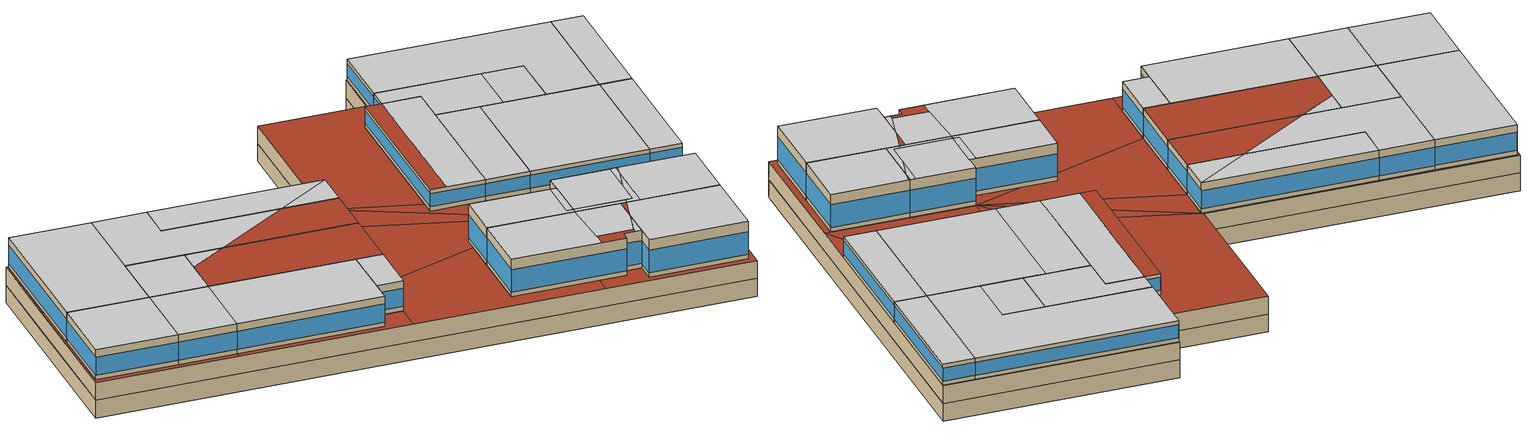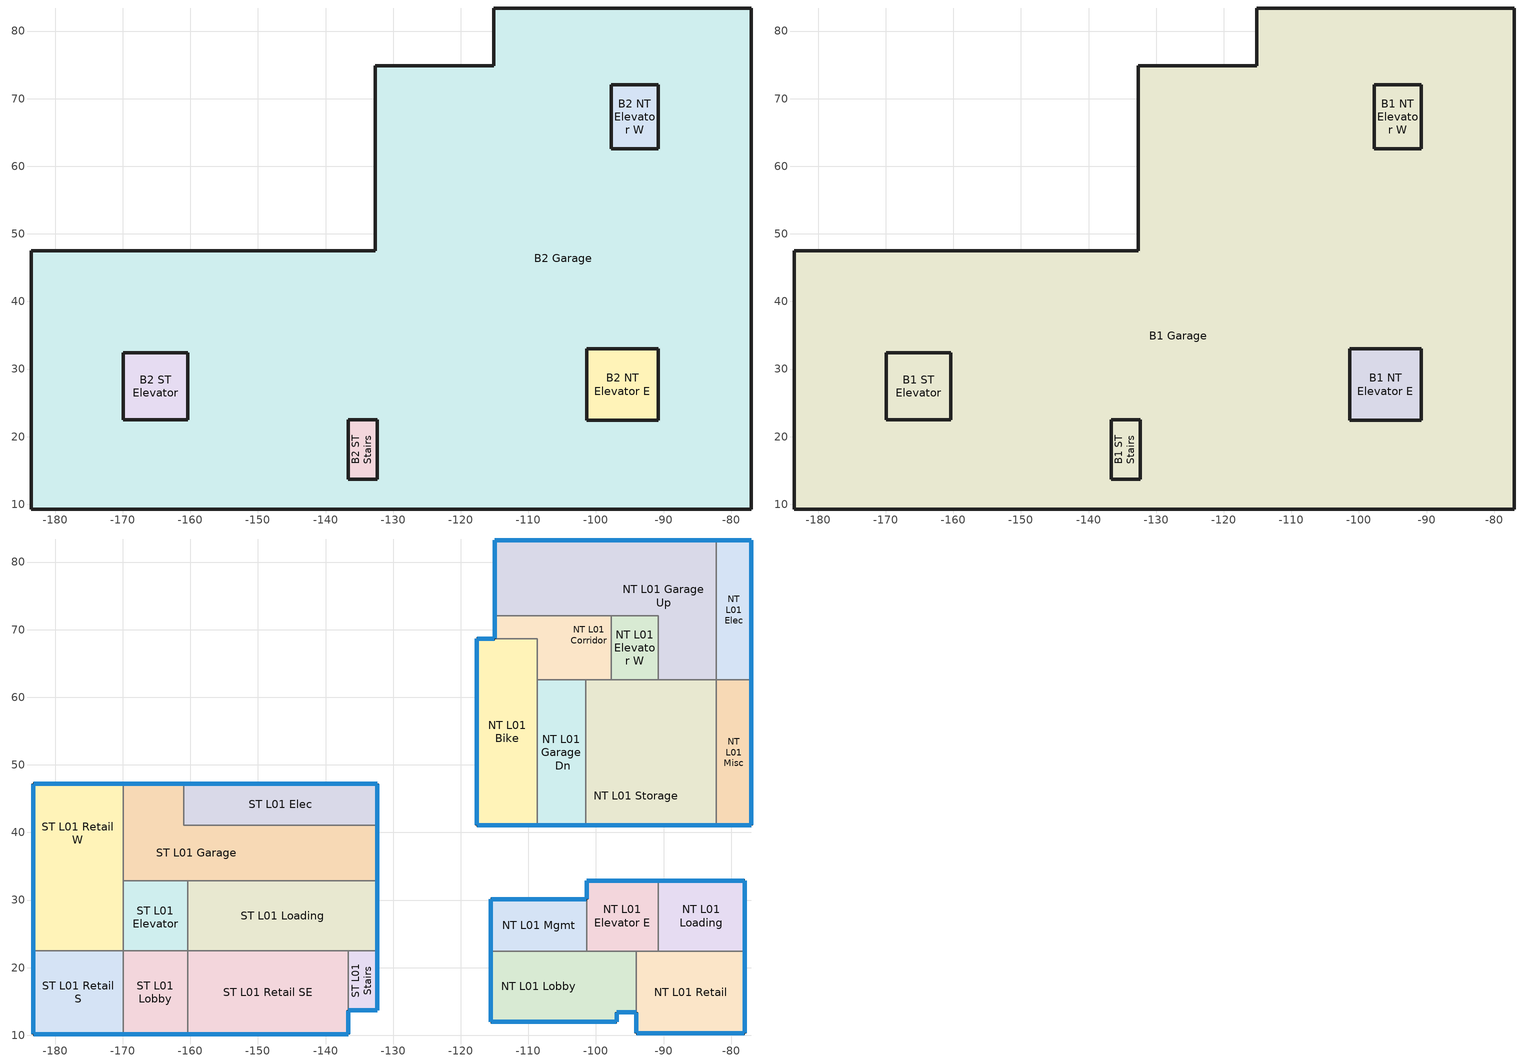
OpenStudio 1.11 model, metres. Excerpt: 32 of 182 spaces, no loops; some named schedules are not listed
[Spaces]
B2 NT Elevator W
 floor ground: -90.81,72.05 -90.81,62.55 -97.72,62.55 -97.72,72.05 z-6.1
 wall ground: -90.81,72.05 -97.72,72.05 -97.72,62.55 -90.81,62.55 -90.81,72.05 z-6.1:-3.05
B2 ST Stairs
 floor ground: -132.34,22.5 -132.34,13.66 -136.63,13.66 -136.63,22.5 z-6.1
 wall ground: -132.34,22.5 -136.63,22.5 -136.63,13.66 -132.34,13.66 -132.34,22.5 z-6.1:-3.05
B2 ST Elevator
 floor ground: -169.96,32.4 -160.41,32.4 -160.41,22.5 -169.96,22.5 z-6.1
 wall ground: -169.96,22.5 -160.41,22.5 -160.41,32.4 -169.96,32.4 -169.96,22.5 z-6.1:-3.05
 roof outside: -169.96,22.5 -160.41,22.5 -160.41,32.4 -169.96,32.4 z-3.05
B2 NT Elevator E
 floor ground: -90.81,32.96 -90.81,22.4 -101.39,22.4 -101.39,32.96 z-6.1
 wall ground: -90.81,22.4 -90.81,32.96 -101.39,32.96 -101.39,22.4 -90.81,22.4 z-6.1:-3.05
B2 Garage
 floor ground: -76.99,83.41 -76.99,9.29 -183.57,9.29 -183.57,47.47 -132.62,47.47 -132.62,74.87 -115.15,74.87 -115.15,83.41 z-6.1
 wall ground: -115.15,83.41 -115.15,74.87 -132.62,74.87 -132.62,47.47 -183.57,47.47 -183.57,9.29 -76.99,9.29 -76.99,83.41 -115.15,83.41 z-6.1:-3.05
 roof outside: -90.81,22.4 -90.81,32.96 -101.39,32.96 -101.39,22.4 z-3.05; -132.62,47.47 -97.72,70.02 -97.72,78.77 -115.15,74.87 z-3.05
B1 Garage
 floor to B2 Garage: -169.96,32.4 -160.41,32.4 -160.41,22.5 -169.96,22.5 z-3.05; -169.96,32.4 -169.96,22.5 -183.57,9.29 -183.57,32.4 z-3.05; -136.63,18.73 -132.34,18.05 -132.34,13.66 -136.63,13.66 z-3.05; -132.62,47.47 -160.41,32.4 -169.96,32.4 -183.57,47.47 z-3.05; -90.81,72.05 -90.81,62.55 -97.72,62.55 -97.72,70.02 -94.57,72.05 z-3.05; -115.15,74.87 -132.62,47.47 -132.62,74.87 z-3.05; -76.99,83.41 -97.72,78.77 -97.72,83.41 z-3.05; -132.62,47.47 -160.41,22.5 -160.41,32.4 z-3.05; -94.57,72.05 -97.72,70.02 -97.72,72.05 z-3.05; -183.57,47.47 -169.96,32.4 -183.57,32.4 z-3.05; -160.41,22.5 -136.63,18.73 -136.63,13.66 -132.34,13.66 -132.34,9.29 -160.41,9.29 z-3.05; -97.72,83.41 -97.72,78.77 -115.15,74.87 -115.15,83.41 z-3.05; -76.99,83.41 -94.57,72.05 -97.72,72.05 -97.72,78.77 z-3.05; -160.41,22.5 -160.41,9.29 -183.57,9.29 -169.96,22.5 z-3.05; -101.39,13.15 -76.99,9.29 -101.39,9.29 z-3.05; -132.34,22.5 -132.34,22.45 -136.63,22.46 -136.63,22.5 z-3.05; -76.99,83.41 -90.81,72.05 -94.57,72.05 z-3.05; -76.99,32.96 -76.99,9.29 -90.81,32.96 z-3.05; -97.72,70.02 -97.72,62.55 -101.39,32.96 -132.62,47.47 z-3.05; -160.41,22.5 -136.63,22.46 -136.63,18.73 z-3.05; -90.81,22.4 -76.99,9.29 -101.39,22.4 z-3.05; -90.81,62.55 -90.81,32.96 -101.39,32.96 -97.72,62.55 z-3.05; -90.81,32.96 -76.99,9.29 -90.81,22.4 z-3.05; -132.34,18.05 -101.39,13.15 -101.39,9.29 -132.34,9.29 z-3.05; -136.63,22.5 -136.63,22.46 -160.41,22.5 z-3.05; -136.63,22.46 -132.34,22.45 -132.34,18.05 -136.63,18.73 z-3.05; -76.99,83.41 -76.99,62.55 -90.81,62.55 -90.81,72.05 z-3.05; -132.62,47.47 -101.39,32.96 -101.39,22.4 -132.34,22.45 -132.34,22.5 -160.41,22.5 z-3.05; -101.39,22.4 -76.99,9.29 -101.39,13.15 z-3.05; -76.99,62.55 -76.99,32.96 -90.81,32.96 -90.81,62.55 z-3.05; -132.34,22.45 -101.39,22.4 -101.39,13.15 -132.34,18.05 z-3.05
 floor ground: -90.81,32.96 -90.81,22.4 -101.39,22.4 -101.39,32.96 z-3.05; -97.72,78.77 -97.72,70.02 -132.62,47.47 -115.15,74.87 z-3.05
 wall ground: -132.62,74.87 -132.62,47.47 -183.57,47.47 -183.57,9.29 -76.99,9.29 -76.99,83.41 -115.15,83.41 -115.15,74.87 -132.62,74.87 z-3.05:0
 roof outside: -90.81,62.55 -90.81,72.05 -97.72,72.05 -97.72,62.55 z0; -132.34,13.66 -132.34,22.5 -136.63,22.5 -136.63,13.66 z0; -132.34,47.19 -132.62,47.47 -183.57,47.47 -161.02,47.19 z0; -101.39,32.96 -132.34,47.19 -132.34,41.09 z0; -101.39,30.13 -101.39,32.96 -109.77,30.13 z0; -90.81,32.86 -90.81,32.96 -101.39,32.96 -101.39,32.86 z0; -101.39,9.29 -101.39,11.99 -115.55,11.99 -115.55,28.18 -132.34,22.5 -132.34,9.29 z0; -101.39,32.96 -101.52,41.09 -108.67,41.09 z0; -183.22,32.4 -183.22,32.54 -183.57,32.4 z0; -101.39,32.96 -108.67,41.09 -117.61,41.09 -117.61,43.39 -132.34,47.19 z0; -183.57,32.4 -183.22,32.54 -183.22,47.19 -161.02,47.19 -183.57,47.47 z0; -76.99,9.29 -76.99,32.96 -90.81,32.96 -90.81,32.86 -78.01,32.86 -78.01,10.31 -94.01,10.31 -94.01,13.36 -96.96,13.36 -96.96,11.99 -101.39,11.99 -101.39,9.29 z0; -132.34,9.29 -132.34,13.66 -136.63,13.66 -136.63,10.15 -160.41,10.15 -160.41,9.29 z0; -76.99,32.96 -76.99,41.09 -82.69,41.09 z0; -76.99,32.96 -82.69,41.09 -101.52,41.09 -101.39,32.96 z0; -76.99,83.25 -76.99,83.41 -97.72,83.41 -97.72,83.25 z0; -114.99,74.58 -114.99,74.76 -115.15,74.87 z0; -117.61,43.39 -117.61,68.67 -114.99,68.67 -114.99,74.58 -115.15,74.87 -132.62,74.87 -132.62,47.47 -132.34,47.19 z0; -114.99,74.76 -114.99,83.25 -97.72,83.25 -97.72,83.41 -115.15,83.41 -115.15,74.87 z0; -160.41,9.29 -160.41,10.15 -183.22,10.15 -183.22,32.4 -183.57,32.4 -183.57,9.29 z0; -132.34,22.5 -115.55,28.18 -115.55,30.13 -109.77,30.13 -101.39,32.96 -132.34,41.09 z0
B1 ST Stairs
 floor to B2 ST Stairs: -132.34,22.5 -132.34,13.66 -136.63,13.66 -136.63,22.5 z-3.05
 wall ground: -132.34,22.5 -136.63,22.5 -136.63,13.66 -132.34,13.66 -132.34,22.5 z-3.05:0
B1 NT Elevator E
 floor to B2 NT Elevator E: -90.81,32.96 -90.81,22.4 -101.39,22.4 -101.39,32.96 z-3.05
 wall ground: -101.39,22.4 -90.81,22.4 -90.81,32.96 -101.39,32.96 -101.39,22.4 z-3.05:0
 roof outside: -90.81,22.4 -90.81,32.96 -101.39,32.96 -101.39,22.4 z0
B1 ST Elevator
 floor ground: -160.41,32.4 -160.41,22.5 -169.96,22.5 -169.96,32.4 z-3.05
 wall ground: -169.96,32.4 -169.96,22.5 -160.41,22.5 -160.41,32.4 -169.96,32.4 z-3.05:0
 roof outside: -169.96,22.5 -160.41,22.5 -160.41,32.4 -169.96,32.4 z0
B1 NT Elevator W
 floor to B2 NT Elevator W: -90.81,72.05 -90.81,62.55 -97.72,62.55 -97.72,72.05 z-3.05
 wall ground: -97.72,72.05 -97.72,62.55 -90.81,62.55 -90.81,72.05 -97.72,72.05 z-3.05:0
ST L01 Retail S
 floor to B1 Garage: -169.96,22.5 -169.96,10.15 -183.22,10.15 -183.22,22.5 z0
 wall outside: -183.22,22.5 -183.22,10.15 -169.96,10.15 z0:5.18
 wall to ST L01 Lobby: -169.96,10.15 -169.96,22.5 z0:5.18
 wall to ST L01 Retail W: -169.96,22.5 -183.22,22.5 z0:5.18
 window: -183.19,10.15 -169.98,10.15 / -183.22,22.47 -183.22,10.18 z0.76:3.88
 ceiling to ST L02 Garage: -183.22,10.15 -169.96,10.15 -169.96,22.5 -183.22,22.5 z5.18
ST L01 Retail SE
 floor to B1 Garage: -136.63,22.5 -136.63,10.15 -160.41,10.15 -160.41,22.5 z0
 wall outside: -160.41,10.15 -136.63,10.15 -136.63,13.66 z0:5.18
 wall to ST L01 Lobby: -160.41,22.5 -160.41,10.15 z0:5.18
 wall to ST L01 Loading: -136.63,22.5 -160.41,22.5 z0:5.18
 wall to ST L01 Stairs: -136.63,13.66 -136.63,22.5 z0:5.18
 window: -136.63,10.18 -136.63,13.63 z0.76:3.92; -160.38,10.15 -136.66,10.15 z0.76:3.88
 ceiling to ST L02 Stair: -136.63,13.66 -136.63,22.5 -136.66,22.5 -136.66,13.66 z5.18
 ceiling to ST L02 Garage: -136.66,10.15 -136.66,22.5 -160.41,22.5 -160.41,10.15 z5.18
 roof outside: -136.66,22.5 -136.63,22.5 -160.41,22.5 z5.18; -136.66,10.15 -136.63,10.15 -136.63,13.66 -136.66,13.66 z5.18
ST L01 Stairs
 floor to B1 ST Stairs: -132.34,22.5 -132.34,13.66 -136.63,13.66 -136.63,22.5 z0
 wall outside: -136.63,13.66 -132.34,13.66 -132.34,22.5 z0:5.18
 wall to ST L01 Loading: -132.34,22.5 -136.63,22.5 z0:5.18
 window: -136.61,13.66 -132.37,13.66 z0.76:3.91; -132.34,13.68 -132.34,22.47 z0.76:3.89
 ceiling to ST L02 Stair: -132.34,13.66 -132.34,22.5 -136.63,22.5 -136.63,13.66 z5.18
ST L01 Retail W
 floor to B1 Garage: -169.96,37.65 -169.96,32.4 -183.22,32.4 -183.22,32.54 z0; -183.22,47.19 -169.96,47.19 -169.96,37.65 -183.22,32.54 z0; -169.96,32.4 -169.96,22.5 -183.22,22.5 -183.22,32.4 z0
 wall outside: -169.96,47.19 -183.22,47.19 -183.22,22.5 z0:5.18
 wall to ST L01 Garage: -169.96,32.86 -169.96,47.19 z0:5.18
 wall to ST L01 Elevator: -169.96,22.5 -169.96,32.86 z0:5.18
 window: -183.22,47.16 -183.22,22.52 / -169.98,47.19 -183.19,47.19 z0.76:3.88
 ceiling to ST L02 Elevator: -169.98,22.5 -169.96,22.5 -169.96,32.86 -169.98,32.86 z5.18
 ceiling to ST L02 Garage: -169.98,22.5 -169.98,32.86 -169.96,32.86 -169.96,47.19 -183.22,47.19 -183.22,22.5 z5.18
ST L01 Elevator
 floor to B1 Garage: -169.96,32.4 -160.41,32.4 -160.41,22.5 -169.96,22.5 z0; -160.41,32.86 -160.41,32.4 -169.96,32.4 -169.96,32.86 z0
 wall to ST L01 Garage: -160.41,32.86 -169.96,32.86 z0:5.18
 wall to ST L01 Loading: -160.41,22.5 -160.41,32.86 z0:5.18
 wall to ST L01 Lobby: -169.96,22.5 -160.41,22.5 z0:5.18
 ceiling to ST L02 Elevator: -160.43,22.5 -160.43,32.86 -169.96,32.86 -169.96,22.5 z5.18
 ceiling to ST L02 Garage: -160.43,28.75 -160.41,28.77 -160.41,32.86 -160.43,32.86 z5.18; -160.43,22.5 -160.41,22.5 -160.41,28.77 -160.43,28.75 z5.18
ST L01 Loading
 floor to B1 Garage: -158.93,32.86 -160.41,32.4 -160.41,32.86 z0; -132.34,32.86 -132.34,22.5 -160.41,22.5 -160.41,32.4 -158.93,32.86 z0
 wall outside: -132.34,22.5 -132.34,32.86 z0:5.18
 wall to ST L01 Garage: -132.34,32.86 -160.41,32.86 z0:5.18
 window: -132.34,22.52 -132.34,32.84 z0.76:3.89
 ceiling to ST L02 Garage: -160.41,28.77 -154.17,32.86 -160.41,32.86 z5.18
 roof outside: -132.34,22.5 -132.34,32.86 -154.17,32.86 -160.41,28.77 -160.41,22.5 z5.18
ST L01 Garage
 floor to B1 Garage: -161.02,41.09 -132.34,41.09 -158.93,32.86 -169.96,32.86 -169.96,37.65 z0; -132.34,41.09 -132.34,32.86 -158.93,32.86 z0; -161.02,47.19 -161.02,41.09 -169.96,37.65 -169.96,47.19 z0
 wall outside: -161.02,47.19 -169.96,47.19 / -132.34,32.86 -132.34,41.09 z0:5.18
 wall to ST L01 Elec: -132.34,41.09 -161.02,41.09 -161.02,47.19 z0:5.18
 window: -132.34,32.89 -132.34,41.06 / -161.04,47.19 -169.93,47.19 z0.76:3.89
 ceiling to ST L02 Garage: -154.17,32.86 -141.63,41.09 -161.02,41.09 -161.02,47.19 -169.96,47.19 -169.96,32.86 z5.18
 roof outside: -132.34,32.86 -132.34,41.09 -141.63,41.09 -154.17,32.86 z5.18
ST L01 Elec
 floor to B1 Garage: -161.02,47.19 -132.34,47.19 -132.34,41.09 -161.02,41.09 z0
 wall outside: -132.34,41.09 -132.34,47.19 -161.02,47.19 z0:5.18
 window: -132.34,41.12 -132.34,47.16 z0.76:3.9; -132.37,47.19 -160.99,47.19 z0.76:3.88
 ceiling to ST L02 Garage: -141.63,41.09 -132.34,47.19 -161.02,47.19 -161.02,41.09 z5.18; -132.34,41.09 -132.34,47.19 -141.63,41.09 z5.18
NT L01 Retail
 floor to B1 Garage: -94.01,22.4 -78.01,22.4 -78.01,10.31 -94.01,10.31 z0
 wall outside: -94.01,13.36 -94.01,10.31 -78.01,10.31 -78.01,22.4 z0:6.45
 wall to NT L01 Lobby: -94.01,22.4 -94.01,13.36 z0:6.45
 wall to NT L01 Elevator E: -90.81,22.4 -94.01,22.4 z0:6.45
 wall to NT L01 Loading: -78.01,22.4 -90.81,22.4 z0:6.45
 window: -93.99,10.31 -78.04,10.31 / -78.01,10.33 -78.01,22.37 z0.76:4.65; -94.01,13.33 -94.01,10.33 z0.76:4.7
 ceiling to NT L02 Garage: -78.01,10.31 -78.01,22.4 -93.01,22.4 -94.01,18.29 -94.01,10.31 z6.45
 roof outside: -94.01,18.29 -93.01,22.4 -94.01,22.4 z6.45
NT L01 Lobby
 floor to B1 Garage: -101.39,22.4 -101.39,11.99 -115.55,11.99 -115.55,22.4 z0; -101.39,22.4 -94.01,22.4 -94.01,13.36 -96.96,13.36 -96.96,11.99 -101.39,11.99 z0
 wall outside: -115.55,22.4 -115.55,11.99 -96.96,11.99 -96.96,13.36 -94.01,13.36 z0:6.45
 wall to NT L01 Elevator E: -94.01,22.4 -101.39,22.4 z0:6.45
 wall to NT L01 Mgmt: -101.39,22.4 -115.55,22.4 z0:6.45
 window: -115.53,11.99 -96.98,11.99 z0.76:4.64; -115.55,22.37 -115.55,12.02 z0.76:4.65; -96.96,12.02 -96.96,13.33 z0.76:4.78; -96.93,13.36 -94.04,13.36 z0.76:4.7
 ceiling to NT L02 Garage: -94.01,13.36 -94.01,18.29 -95.03,14.11 -95.03,13.36 z6.45; -95.03,14.11 -94.01,18.29 -94.01,22.4 -101.39,22.4 -101.03,14.11 z6.45; -101.03,11.99 -101.03,14.11 -101.39,22.4 -115.55,22.4 -115.55,11.99 z6.45
 roof outside: -96.96,11.99 -96.96,13.36 -95.03,13.36 -95.03,14.11 -101.03,14.11 -101.03,11.99 z6.45
NT L01 Mgmt
 floor to B1 Garage: -109.77,30.13 -115.55,28.18 -115.55,30.13 z0; -101.39,30.13 -101.39,22.4 -115.55,22.4 -115.55,28.18 -109.77,30.13 z0
 wall outside: -101.39,30.13 -115.55,30.13 -115.55,22.4 z0:6.45
 wall to NT L01 Elevator E: -101.39,22.4 -101.39,30.13 z0:6.45
 window: -115.55,30.1 -115.55,22.42 z0.76:4.66; -101.42,30.13 -115.53,30.13 z0.76:4.65
 ceiling to NT L02 Elevator E: -101.39,23.15 -101.39,30.13 -102.41,30.13 -102.41,23.15 z6.45
 ceiling to NT L02 Garage: -101.39,22.4 -101.39,23.15 -102.41,23.15 -102.41,30.13 -115.55,30.13 -115.55,22.4 z6.45
NT L01 Elevator E
 floor to B1 Garage: -90.81,32.86 -90.81,22.4 -101.39,22.4 -101.39,32.86 z0
 wall outside: -90.81,32.86 -101.39,32.86 -101.39,30.13 z0:6.45
 wall to NT L01 Loading: -90.81,22.4 -90.81,32.86 z0:6.45
 window: -101.39,32.84 -101.39,30.16 z0.76:4.71; -90.84,32.86 -101.37,32.86 z0.76:4.65
 ceiling to NT L02 Elevator E: -91.83,23.15 -91.83,32.86 -101.39,32.86 -101.39,23.15 z6.45
 ceiling to NT L02 Garage: -90.81,22.4 -90.81,31.43 -91.83,27.26 -91.83,23.15 -92.83,23.15 -93.01,22.4 z6.45; -93.01,22.4 -92.83,23.15 -101.39,23.15 -101.39,22.4 z6.45; -91.83,27.26 -90.81,31.43 -90.81,32.86 -91.83,32.86 z6.45
NT L01 Loading
 floor to B1 Garage: -78.01,32.86 -78.01,22.4 -90.81,22.4 -90.81,32.86 z0
 wall outside: -78.01,22.4 -78.01,32.86 -90.81,32.86 z0:6.45
 window: -78.04,32.86 -90.79,32.86 / -78.01,22.42 -78.01,32.84 z0.76:4.65
 ceiling to NT L02 Garage: -78.01,22.4 -78.01,32.86 -90.46,32.86 -90.81,31.43 -90.81,22.4 z6.45; -90.81,31.43 -90.46,32.86 -90.81,32.86 z6.45
NT L01 Bike
 floor to B1 Garage: -117.61,43.39 -108.67,41.09 -117.61,41.09 z0; -108.67,68.67 -108.67,62.55 -111.89,68.67 z0; -111.89,68.67 -108.67,62.55 -108.67,41.09 -117.61,43.39 -117.61,68.67 z0
 wall outside: -114.99,68.67 -117.61,68.67 -117.61,41.09 -108.67,41.09 z0:3.66
 wall to NT L01 Corridor: -108.67,62.55 -108.67,68.67 -114.99,68.67 z0:3.66
 wall to NT L01 Garage Dn: -108.67,41.09 -108.67,62.55 z0:3.66
 window: -117.58,41.09 -108.7,41.09 z0.76:2.97; -115.02,68.67 -117.58,68.67 z0.76:3; -117.61,68.65 -117.61,41.12 z0.76:2.96
 ceiling to NT L01.5 Garage: -108.67,41.09 -108.67,68.67 -114.99,68.67 -114.99,41.09 z3.66
 roof outside: -117.61,41.09 -114.99,41.09 -114.99,68.67 -117.61,68.67 z3.66
NT L01 Garage Dn
 floor to B1 Garage: -101.52,62.55 -101.52,41.09 -108.67,41.09 -108.67,62.55 z0
 wall outside: -108.67,41.09 -101.52,41.09 z0:3.66
 wall to NT L01 Corridor: -101.52,62.55 -108.67,62.55 z0:3.66
 wall to NT L01 Storage: -101.52,41.09 -101.52,62.55 z0:3.66
 window: -108.65,41.09 -101.55,41.09 z0.76:2.97
 ceiling to NT L01.5 Garage: -101.52,41.09 -101.52,62.55 -108.67,62.55 -108.67,41.09 z3.66
NT L01 Storage
 floor to B1 Garage: -97.72,62.55 -82.23,62.55 -82.23,41.09 -82.69,41.09 z0; -97.72,62.55 -82.69,41.09 -101.52,41.09 -101.52,62.55 z0
 wall outside: -101.52,41.09 -82.23,41.09 z0:3.66
 wall to NT L01 Corridor: -97.72,62.55 -101.52,62.55 z0:3.66
 wall to NT L01 Elevator W: -90.81,62.55 -97.72,62.55 z0:3.66
 wall to NT L01 Garage Up: -82.23,62.55 -90.81,62.55 z0:3.66
 wall to NT L01 Misc: -82.23,41.09 -82.23,62.55 z0:3.66
 window: -101.5,41.09 -82.25,41.09 z0.76:2.96
 ceiling to NT L01.5 Garage: -101.52,41.09 -82.23,41.09 -82.23,62.55 -101.52,62.55 z3.66
NT L01 Misc
 floor to B1 Garage: -76.99,62.55 -76.99,41.09 -82.23,41.09 -82.23,62.55 z0
 wall outside: -82.23,41.09 -76.99,41.09 -76.99,62.55 z0:3.66
 wall to NT L01 Elec: -76.99,62.55 -82.23,62.55 z0:3.66
 window: -82.2,41.09 -77.02,41.09 z0.76:2.98; -76.99,41.12 -76.99,62.53 z0.76:2.96
 ceiling to NT L01.5 Garage: -76.99,41.09 -76.99,62.55 -82.23,62.55 -82.23,41.09 z3.66
NT L01 Garage Up
 floor to B1 Garage: -82.23,83.25 -82.23,62.55 -90.81,62.55 -90.81,72.05 -97.72,72.05 -97.72,83.25 z0; -114.99,74.76 -111.16,72.05 -113.66,72.05 -114.99,74.58 z0; -97.72,83.25 -97.72,72.05 -111.16,72.05 -114.99,74.76 -114.99,83.25 z0; -114.99,74.58 -113.66,72.05 -114.99,72.05 z0
 wall outside: -82.23,83.25 -114.99,83.25 -114.99,72.05 z0:3.66
 wall to NT L01 Elec: -82.23,62.55 -82.23,83.25 z0:3.66
 wall to NT L01 Elevator W: -97.72,72.05 -90.81,72.05 -90.81,62.55 z0:3.66
 wall to NT L01 Corridor: -114.99,72.05 -97.72,72.05 z0:3.66
 window: -114.99,83.23 -114.99,72.08 z0.76:2.97; -82.25,83.25 -114.97,83.25 z0.76:2.96
 ceiling to NT L01.5 Garage: -90.81,62.55 -82.23,62.55 -82.23,83.25 -114.99,83.25 -114.99,72.05 -90.81,72.05 z3.66
NT L01 Corridor
 floor to B1 Garage: -111.16,72.05 -97.72,62.55 -108.67,62.55 -108.67,68.67 -111.89,68.67 -113.66,72.05 z0; -97.72,72.05 -97.72,62.55 -111.16,72.05 z0; -113.66,72.05 -111.89,68.67 -114.99,68.67 -114.99,72.05 z0
 wall outside: -114.99,72.05 -114.99,68.67 z0:3.66
 wall to NT L01 Elevator W: -97.72,62.55 -97.72,72.05 z0:3.66
 window: -114.99,72.03 -114.99,68.7 z0.76:2.99
 ceiling to NT L01.5 Garage: -97.72,62.55 -97.72,72.05 -114.99,72.05 -114.99,68.67 -108.67,68.67 -108.67,62.55 z3.66
NT L01 Elevator W
 floor to B1 NT Elevator W: -90.81,72.05 -90.81,62.55 -97.72,62.55 -97.72,72.05 z0
 ceiling to NT L01.5 Elevator W: -90.81,62.55 -90.81,72.05 -97.72,72.05 -97.72,62.55 z3.66
NT L01 Elec
 floor to B1 Garage: -76.99,83.25 -76.99,62.55 -82.23,62.55 -82.23,83.25 z0
 wall outside: -76.99,62.55 -76.99,83.25 -82.23,83.25 z0:3.66
 window: -76.99,62.58 -76.99,83.23 z0.76:2.96; -77.02,83.25 -82.2,83.25 z0.76:2.98
 ceiling to NT L01.5 Garage: -76.99,62.55 -76.99,83.25 -82.23,83.25 -82.23,62.55 z3.66
ST L01 Lobby
 floor to B1 Garage: -160.41,22.5 -160.41,10.15 -169.96,10.15 -169.96,22.5 z0
 wall outside: -169.96,10.15 -160.41,10.15 z0:5.18
 window: -169.93,10.15 -160.43,10.15 z0.76:3.89
 ceiling to ST L02 Garage: -160.41,10.15 -160.41,22.5 -169.96,22.5 -169.96,10.15 z5.18
[Building]
Building 1: North Axis {deg}=315; Space Type=90.1-2007 - MidriseApartment - Apartment; Default Construction Set=90.1-2007 - CZ5-6 - MidriseApartment
[ClimateZones]
Climate Zone Institution Name 1=ASHRAE; Climate Zone Document Name 1=ANSI/ASHRAE Standard 169; Climate Zone Document Year 1=2006; Climate Zone Institution Name 2=CEC; Climate Zone Document Name 2=California Climate Zone Descriptions; Climate Zone Document Year 2=1995
[Site]
Denver Intl Ap: Latitude {deg}=39.83; Longitude {deg}=-104.65; Time Zone {hr}=-7; Elevation {m}=1650
[SizingPeriod:DesignDay] Barometric Pressure {Pa}=83011; Sky Clearness=0; Rain Indicator=0; Snow Indicator=0; Day of Month=21; Daylight Saving Time Indicator=0; Dry-Bulb Temperature Range Modifier Type=DefaultMultipliers
Name | Maximum Dry-Bulb Temperature {C} | Daily Dry-Bulb Temperature Range {deltaC} | Humidity Indicating Conditions at Maximum Dry-Bulb | Wind Speed {m/s} | Wind Direction {deg} | Month | Day Type | Humidity Indicating Type | Solar Model Indicator | ASHRAE Taub | ASHRAE Taud
Denver Intl Ap Ann Hum_n 99.6% Condns DP=>MCDB | -11.7 | 0 | -21.5 | 3.3 | 160 | 12 | WinterDesignDay | Dewpoint | ASHRAEClearSky
Denver Intl Ap Ann Clg .4% Condns DB=>MWB | 34.6 | 15.2 | 15.7 | 4.2 | 80 | 7 | SummerDesignDay | Wetbulb | ASHRAETau | 0.424 | 2.012
Denver Intl Ap Ann Htg 99.6% Condns DB | -17.4 | 0 | -17.4 | 3.3 | 160 | 12 | WinterDesignDay | Wetbulb | ASHRAEClearSky
Denver Intl Ap Ann Clg .4% Condns DP=>MDB | 19.9 | 15.2 | 16 | 4.2 | 80 | 7 | SummerDesignDay | Dewpoint | ASHRAETau | 0.424 | 2.012
[Construction]
ExtSlabCarpet 4in ClimateZone 1-8: MAT-CC05 4 HW CONCRETE, CP02 CARPET PAD
Interior Floor: F16 Acoustic tile, F05 Ceiling air space resistance, M11 100mm lightweight concrete
Interior Wall: G01a 19mm gypsum board, F04 Wall air space resistance, G01a 19mm gypsum board
Interior Ceiling: M11 100mm lightweight concrete, F05 Ceiling air space resistance, F16 Acoustic tile
Exterior Door: F08 Metal surface, I01 25mm insulation board
Interior Window: Clear 3mm
Interior Door; Interior Partition: G05 25mm wood
ASHRAE 90.1-2007 ExtWall SteelFrame ClimateZone alt-res 2-6: Wood Siding, Steel Frame Wall Insulation R-13.81 IP, 1/2IN Gypsum
ASHRAE 90.1-2007 ExtRoof IEAD ClimateZone 2-8: Roof Membrane, IEAD Roof Insulation R-19.72 IP, Metal Decking
15023 Window Curtainwall: Viracon VUE1-30 Curtainwall
[Material] Thermal Absorptance=0.9
Name | Roughness | Thickness {m} | Conductivity {W/m-K} | Density {kg/m3} | Specific Heat {J/kg-K} | Solar Absorptance | Visible Absorptance
MAT-CC05 4 HW CONCRETE | Rough | 0.1016 | 1.311 | 2240 | 836.8 | 0.85 | 0.85
1/2IN Gypsum | Smooth | 0.0127 | 0.16 | 784.9 | 830 | 0.4 | 0.4
Roof Membrane | VeryRough | 0.00950001 | 0.16 | 1121.29 | 1460 | 0.7 | 0.7
Metal Decking | MediumSmooth | 0.0015 | 45.006 | 7680 | 418.4 | 0.6 | 0.6
F16 Acoustic tile | MediumSmooth | 0.0191 | 0.06 | 368 | 590 | 0.3 | 0.3
M11 100mm lightweight concrete | MediumRough | 0.1016 | 0.53 | 1280 | 840 | 0.5 | 0.5
G01a 19mm gypsum board | MediumSmooth | 0.019 | 0.16 | 800 | 1090 | 0.4 | 0.4
F08 Metal surface | Smooth | 0.0008 | 45.28 | 7824 | 500 | 0.7 | 0.7
I01 25mm insulation board | MediumRough | 0.0254 | 0.03 | 43 | 1210 | 0.6 | 0.6
G05 25mm wood | MediumSmooth | 0.0254 | 0.15 | 608 | 1630 | 0.5 | 0.5
Wood Siding | MediumSmooth | 0.01 | 0.11 | 544.62 | 1210 | 0.78 | 0.78
Steel Frame Wall Insulation R-13.81 IP | MediumRough | 0.143822 | 0.049 | 265 | 836.8 | 0.7 | 0.7
IEAD Roof Insulation R-19.72 IP | MediumRough | 0.170137 | 0.049 | 265 | 836.8 | 0.7 | 0.7
[Material:NoMass]
CP02 CARPET PAD: Roughness=Smooth; Thermal Resistance {m2-K/W}=0.1; Thermal Absorptance=0.9; Solar Absorptance=0.8; Visible Absorptance=0.8
[Material:AirGap]
Name | Thermal Resistance {m2-K/W}
F05 Ceiling air space resistance | 0.18
F04 Wall air space resistance | 0.15
[WindowMaterial:Glazing]
Clear 3mm: Optical Data Type=SpectralAverage; Thickness {m}=0.003; Solar Transmittance at Normal Incidence=0.837; Front Side Solar Reflectance at Normal Incidence=0.075; Back Side Solar Reflectance at Normal Incidence=0; Visible Transmittance at Normal Incidence=0.898; Front Side Visible Reflectance at Normal Incidence=0.081; Back Side Visible Reflectance at Normal Incidence=0; Infrared Transmittance at Normal Incidence=0; Front Side Infrared Hemispherical Emissivity=0.84; Back Side Infrared Hemispherical Emissivity=0.84; Conductivity {W/m-K}=0.9; Dirt Correction Factor for Solar and Visible Transmittance=1; Solar Diffusing=No
[DefaultConstructionSet]
90.1-2007 - CZ5-6 - MidriseApartment: Default Exterior Surface Constructions=Default Surface Constructions 25; Default Interior Surface Constructions=Default Surface Constructions 26; Default Ground Contact Surface Constructions=Default Surface Constructions 27; Default Exterior SubSurface Constructions=Default Sub Surface Constructions 17; Default Interior SubSurface Constructions=Default Sub Surface Constructions 18; Interior Partition Construction=Interior Partition
[WindowMaterial:SimpleGlazingSystem]
Viracon VUE1-30 Curtainwall: U-Factor {W/m2-K}=2.35648; Solar Heat Gain Coefficient=0.188; Visible Transmittance=0.264
[DefaultSurfaceConstructions]
Name | Floor Construction | Wall Construction | Roof Ceiling Construction
Default Surface Constructions 25 | ExtSlabCarpet 4in ClimateZone 1-8 | ASHRAE 90.1-2007 ExtWall SteelFrame ClimateZone alt-res 2-6 | ASHRAE 90.1-2007 ExtRoof IEAD ClimateZone 2-8
Default Surface Constructions 26 | Interior Floor | Interior Wall | Interior Ceiling
Default Surface Constructions 27 | ExtSlabCarpet 4in ClimateZone 1-8 | ExtSlabCarpet 4in ClimateZone 1-8 | ExtSlabCarpet 4in ClimateZone 1-8
[DefaultSubSurfaceConstructions]
Name | Fixed Window Construction | Operable Window Construction | Door Construction | Tubular Daylight Dome Construction | Tubular Daylight Diffuser Construction
Default Sub Surface Constructions 17 | 15023 Window Curtainwall | 15023 Window Curtainwall | Exterior Door | Interior Window | Interior Window
Default Sub Surface Constructions 18 | Interior Window | Interior Window | Interior Door
[DesignSpecification:OutdoorAir] Outdoor Air Method=Sum
Name | Outdoor Air Flow per Floor Area {m3/s-m2} | Outdoor Air Flow per Person {m3/s-person}
90.1-2007 - MidriseApartment - Corridor Ventilation; 90.1-2007 - SmHotel - Stair Ventilation | 0.0003048
90.1-2007 - LrgHotel - Mechanical Ventilation; 90.1-2007 - LrgHotel - Storage Ventilation | 0.0006096
90.1-2007 - LrgHotel - Retail Ventilation | 0.0006096 | 0.00353961
90.1-2007 - SmHotel - Office Ventilation; 90.1-2010 - MidriseApartment - Apartment Ventilation | 0.0003048 | 0.00235974
90.1-2007 - LrgHotel - Lobby Ventilation | 0.0003048 | 0.00353961
[ThermostatSetpoint:DualSetpoint] Heating Setpoint Temperature Schedule=MidriseApartment Apartment HtgSetp; Cooling Setpoint Temperature Schedule=MidriseApartment Apartment ClgSetp
Thermostat Setpoint Dual Setpoint 1; Thermostat Setpoint Dual Setpoint 17; Thermostat Setpoint Dual Setpoint 19; Thermostat Setpoint Dual Setpoint 23; Thermostat Setpoint Dual Setpoint 33; Thermostat Setpoint Dual Setpoint 38; Thermostat Setpoint Dual Setpoint 44; Thermostat Setpoint Dual Setpoint 45; Thermostat Setpoint Dual Setpoint 59; Thermostat Setpoint Dual Setpoint 63; Thermostat Setpoint Dual Setpoint 72; Thermostat Setpoint Dual Setpoint 82; Thermostat Setpoint Dual Setpoint 83; Thermostat Setpoint Dual Setpoint 91; Thermostat Setpoint Dual Setpoint 94; Thermostat Setpoint Dual Setpoint 97; Thermostat Setpoint Dual Setpoint 100; Thermostat Setpoint Dual Setpoint 116; Thermostat Setpoint Dual Setpoint 121; Thermostat Setpoint Dual Setpoint 123; Thermostat Setpoint Dual Setpoint 136; Thermostat Setpoint Dual Setpoint 146; Thermostat Setpoint Dual Setpoint 148; Thermostat Setpoint Dual Setpoint 149; Thermostat Setpoint Dual Setpoint 150; Thermostat Setpoint Dual Setpoint 152; Thermostat Setpoint Dual Setpoint 159; Thermostat Setpoint Dual Setpoint 163; Thermostat Setpoint Dual Setpoint 173; Thermostat Setpoint Dual Setpoint 176; Thermostat Setpoint Dual Setpoint 177; Thermostat Setpoint Dual Setpoint 180
[SpaceType]
Name | Default Schedule Set | Design Specification Outdoor Air Object | Standards Building Type | Standards Space Type
90.1-2007 - MidriseApartment - Apartment | 90.1-2007 - MidriseApartment - Apartment Schedule Set | 90.1-2010 - MidriseApartment - Apartment Ventilation | MidriseApartment | Apartment
90.1-2007 - MidriseApartment - Corridor | 90.1-2007 - MidriseApartment - Corridor Schedule Set | 90.1-2007 - MidriseApartment - Corridor Ventilation | MidriseApartment | Corridor
Garage; Elevator NT; Elevator ST |  |  | SmallHotel | Stair
90.1-2007 - LrgHotel - Mechanical | 90.1-2007 - LrgHotel - Mechanical Schedule Set | 90.1-2007 - LrgHotel - Mechanical Ventilation | LargeHotel | Mechanical
90.1-2007 - LrgHotel - Retail | 90.1-2007 - LrgHotel - Retail Schedule Set | 90.1-2007 - LrgHotel - Retail Ventilation | LargeHotel | Retail
90.1-2007 - LrgHotel - Storage | 90.1-2007 - LrgHotel - Storage Schedule Set | 90.1-2007 - LrgHotel - Storage Ventilation | LargeHotel | Storage
90.1-2007 - SmHotel - Office | 90.1-2007 - SmHotel - Office Schedule Set | 90.1-2007 - SmHotel - Office Ventilation | SmallHotel | Office
90.1-2007 - SmHotel - Stair | 90.1-2007 - SmHotel - Stair Schedule Set | 90.1-2007 - SmHotel - Stair Ventilation | SmallHotel | Stair
90.1-2007 - LrgHotel - Lobby | 90.1-2007 - LrgHotel - Lobby Schedule Set | 90.1-2007 - LrgHotel - Lobby Ventilation | LargeHotel | Lobby
[DefaultScheduleSet]
Name | Number of People Schedule | People Activity Level Schedule | Lighting Schedule | Electric Equipment Schedule | Infiltration Schedule
90.1-2007 - MidriseApartment - Apartment Schedule Set | MidriseApartment Apartment Occ | MidriseApartment Activity | MidriseApartment Apartment Light | MidriseApartment Apartment Equip | MidriseApartment Infil
90.1-2007 - MidriseApartment - Corridor Schedule Set |  |  | MidriseApartment Corridor Light |  | MidriseApartment Infil
90.1-2007 - LrgHotel - Mechanical Schedule Set |  |  | LargeHotel Bldg Light | LargeHotel Bldg Equip | LargeHotel Infil Quarter On
90.1-2007 - LrgHotel - Retail Schedule Set; 90.1-2007 - LrgHotel - Storage Schedule Set; 90.1-2007 - LrgHotel - Lobby Schedule Set | LargeHotel Bldg Occ | LargeHotel Activity | LargeHotel Bldg Light | LargeHotel Bldg Equip | LargeHotel Infil Quarter On
90.1-2007 - SmHotel - Office Schedule Set | SmallHotel Office Occ | SmallHotel Activity | SmallHotel Office Light | SmallHotel Office Equip | SmallHotel Infil Half On
90.1-2007 - SmHotel - Stair Schedule Set |  |  | SmallHotel Bldg Light |  | SmallHotel Infil Half On
[Lights:Definition] Design Level Calculation Method=Watts/Area
Name | Watts per Space Floor Area {W/m2} | Fraction Radiant
90.1-2007 - MidriseApartment - Apartment Lights Definition | 5.2205
90.1-2007 - MidriseApartment - Corridor Lights Definition | 6.13543
90.1-2007 - LrgHotel - Mechanical Lights Definition | 10.0104
90.1-2007 - LrgHotel - Retail Lights Definition | 18.2986
90.1-2007 - LrgHotel - Storage Lights Definition | 5.92015
90.1-2007 - SmHotel - Office Lights Definition | 11.9479
90.1-2007 - SmHotel - Stair Lights Definition | 6.78126
Lights - Garage | 0.538196 | 0
90.1-2007 - LrgHotel - Lobby Lights Definition | 4.4132
[Lights]
Name | Lights Definition | Space or SpaceType
90.1-2007 - MidriseApartment - Apartment Lights | 90.1-2007 - MidriseApartment - Apartment Lights Definition | 90.1-2007 - MidriseApartment - Apartment
90.1-2007 - MidriseApartment - Corridor Lights | 90.1-2007 - MidriseApartment - Corridor Lights Definition | 90.1-2007 - MidriseApartment - Corridor
90.1-2007 - LrgHotel - Mechanical Lights | 90.1-2007 - LrgHotel - Mechanical Lights Definition | 90.1-2007 - LrgHotel - Mechanical
90.1-2007 - LrgHotel - Retail Lights | 90.1-2007 - LrgHotel - Retail Lights Definition | 90.1-2007 - LrgHotel - Retail
90.1-2007 - LrgHotel - Storage Lights | 90.1-2007 - LrgHotel - Storage Lights Definition | 90.1-2007 - LrgHotel - Storage
90.1-2007 - SmHotel - Office Lights | 90.1-2007 - SmHotel - Office Lights Definition | 90.1-2007 - SmHotel - Office
90.1-2007 - SmHotel - Stair Lights | 90.1-2007 - SmHotel - Stair Lights Definition | 90.1-2007 - SmHotel - Stair
90.1-2007 - LrgHotel - Lobby Lights | 90.1-2007 - LrgHotel - Lobby Lights Definition | 90.1-2007 - LrgHotel - Lobby
Lights 1 | Lights - Garage | Garage
[People:Definition] Number of People Calculation Method=People/Area; Fraction Radiant=0.3
Name | People per Space Floor Area {person/m2}
90.1-2007 - MidriseApartment - Apartment People Definition | 0.0283091
90.1-2007 - LrgHotel - Retail People Definition | 0.161459
90.1-2007 - SmHotel - Office People Definition | 0.0768543
90.1-2007 - LrgHotel - Lobby People Definition | 0.322917
[People]
Name | People Definition | Space or SpaceType
90.1-2007 - MidriseApartment - Apartment People | 90.1-2007 - MidriseApartment - Apartment People Definition | 90.1-2007 - MidriseApartment - Apartment
90.1-2007 - LrgHotel - Retail People | 90.1-2007 - LrgHotel - Retail People Definition | 90.1-2007 - LrgHotel - Retail
90.1-2007 - SmHotel - Office People | 90.1-2007 - SmHotel - Office People Definition | 90.1-2007 - SmHotel - Office
90.1-2007 - LrgHotel - Lobby People | 90.1-2007 - LrgHotel - Lobby People Definition | 90.1-2007 - LrgHotel - Lobby
[SpaceInfiltration:DesignFlowRate] Flow per Exterior Surface Area {m3/s-m2}=0.000226568
Name | Space or SpaceType | Design Flow Rate Calculation Method | Flow per Space Floor Area {m3/s-m2}
90.1-2007 - MidriseApartment - Apartment Infiltration | 90.1-2007 - MidriseApartment - Apartment | Flow/Area | 0.0002032
90.1-2007 - MidriseApartment - Corridor Infiltration | 90.1-2007 - MidriseApartment - Corridor | Flow/ExteriorArea
90.1-2007 - LrgHotel - Mechanical Infiltration | 90.1-2007 - LrgHotel - Mechanical | Flow/ExteriorArea
90.1-2007 - LrgHotel - Retail Infiltration | 90.1-2007 - LrgHotel - Retail | Flow/ExteriorArea
90.1-2007 - LrgHotel - Storage Infiltration | 90.1-2007 - LrgHotel - Storage | Flow/ExteriorArea
90.1-2007 - SmHotel - Office Infiltration | 90.1-2007 - SmHotel - Office | Flow/ExteriorArea
90.1-2007 - SmHotel - Stair Infiltration | 90.1-2007 - SmHotel - Stair | Flow/ExteriorArea
90.1-2007 - LrgHotel - Lobby Infiltration | 90.1-2007 - LrgHotel - Lobby | Flow/ExteriorArea
[ElectricEquipment:Definition]
Name | Design Level Calculation Method | Watts per Space Floor Area {W/m2} | Fraction Lost | Design Level {W}
90.1-2007 - MidriseApartment - Reduce Apartment Appliance Loads by 3% for EnergyStar | Watts/Area | 3.75876
90.1-2007 - LrgHotel - Mechanical Electric Equipment Definition | Watts/Area | 2.79862
90.1-2007 - LrgHotel - Retail Electric Equipment Definition | Watts/Area | 5.48959
90.1-2007 - LrgHotel - Storage Electric Equipment Definition | Watts/Area | 1.39931
90.1-2007 - SmHotel - Office Electric Equipment Definition | Watts/Area | 6.56599
90.1-2007 - LrgHotel - Lobby Electric Equipment Definition | Watts/Area | 4.09029
ElectricEquipment - Appliances ENERGYSTAR | Watts/Area | 1.73299 | 0
ElectricEquipment - Elevators NT | EquipmentLevel |  |  | 2750
ElectricEquipment - Elevators ST | EquipmentLevel |  |  | 2550
[ElectricEquipment]
Name | Electric Equipment Definition | Space or SpaceType | Schedule | Multiplier
90.1-2007 - MidriseApartment - Apartment Electric Equipment | 90.1-2007 - MidriseApartment - Reduce Apartment Appliance Loads by 3% for EnergyStar | 90.1-2007 - MidriseApartment - Apartment
90.1-2007 - LrgHotel - Mechanical Electric Equipment | 90.1-2007 - LrgHotel - Mechanical Electric Equipment Definition | 90.1-2007 - LrgHotel - Mechanical
90.1-2007 - LrgHotel - Retail Electric Equipment | 90.1-2007 - LrgHotel - Retail Electric Equipment Definition | 90.1-2007 - LrgHotel - Retail
90.1-2007 - LrgHotel - Storage Electric Equipment | 90.1-2007 - LrgHotel - Storage Electric Equipment Definition | 90.1-2007 - LrgHotel - Storage
90.1-2007 - SmHotel - Office Electric Equipment | 90.1-2007 - SmHotel - Office Electric Equipment Definition | 90.1-2007 - SmHotel - Office
90.1-2007 - LrgHotel - Lobby Electric Equipment | 90.1-2007 - LrgHotel - Lobby Electric Equipment Definition | 90.1-2007 - LrgHotel - Lobby
Electric Equipment 1 | ElectricEquipment - Appliances ENERGYSTAR | 90.1-2007 - MidriseApartment - Apartment
Electric Equipment 2 | ElectricEquipment - Elevators NT | Elevator NT | 90.1-2007 - Hotel/Motel - Elevator
Electric Equipment 4 | ElectricEquipment - Elevators ST | Elevator ST | 90.1-2007 - Hotel/Motel - Elevator | 1
[BuildingStory] Nominal Z Coordinate {m}=0
Name | Nominal Floor to Floor Height {m}
B1 | 3.048
ST L01 | 5.1816
NT L01 | 6.4516
B2 | 3.6576
[Space]
Name | Space Type | Default Construction Set | Building Story | Thermal Zone
B1 Garage | Garage | 90.1-2007 - CZ5-6 - MidriseApartment | B1 | B1 Garage
B1 ST Stairs | 90.1-2007 - SmHotel - Stair | 90.1-2007 - CZ5-6 - MidriseApartment | B1 | B1 ST Stairs
B1 NT Elevator E | Elevator NT | 90.1-2007 - CZ5-6 - MidriseApartment | B1 | B1 NT Elevator E
B1 ST Elevator | Elevator ST | 90.1-2007 - CZ5-6 - MidriseApartment | B1 | B1 ST Elevator
B1 NT Elevator W | Elevator NT | 90.1-2007 - CZ5-6 - MidriseApartment | B1 | B1 NT Elevator W
B2 NT Elevator W | Elevator NT | 90.1-2007 - CZ5-6 - MidriseApartment | B2 | B2 NT Elevator W
B2 ST Stairs | 90.1-2007 - SmHotel - Stair | 90.1-2007 - CZ5-6 - MidriseApartment | B2 | B2 ST Stairs
B2 ST Elevator | Elevator ST | 90.1-2007 - CZ5-6 - MidriseApartment | B2 | B2 ST Elevator
B2 NT Elevator E | Elevator NT | 90.1-2007 - CZ5-6 - MidriseApartment | B2 | B2 NT Elevator E
B2 Garage | Garage | 90.1-2007 - CZ5-6 - MidriseApartment | B2 | B2 Garage
ST L01 Retail S | 90.1-2007 - LrgHotel - Retail |  | ST L01 | ST L01 Retail S
ST L01 Retail SE | 90.1-2007 - LrgHotel - Retail |  | ST L01 | ST L01 Retail SE
ST L01 Stairs | 90.1-2007 - SmHotel - Stair |  | ST L01 | ST L01 Stairs
ST L01 Retail W | 90.1-2007 - LrgHotel - Retail |  | ST L01 | ST L01 Retail W
ST L01 Elevator | Elevator ST |  | ST L01 | ST L01 Elevator
ST L01 Loading | 90.1-2007 - LrgHotel - Storage |  | ST L01 | ST L01 Loading
ST L01 Garage | Garage |  | ST L01 | ST L01 Garage
ST L01 Elec | 90.1-2007 - LrgHotel - Mechanical |  | ST L01 | ST L01 Elec
NT L01 Retail | 90.1-2007 - LrgHotel - Retail |  | NT L01 | NT L01 Retail
NT L01 Lobby | 90.1-2007 - LrgHotel - Lobby |  | NT L01 | NT L01 Lobby
NT L01 Mgmt | 90.1-2007 - SmHotel - Office |  | NT L01 | NT L01 Mgmt
NT L01 Elevator E | Elevator NT |  | NT L01 | NT L01 Elevator E
NT L01 Loading | 90.1-2007 - LrgHotel - Storage |  | NT L01 | NT L01 Loading
NT L01 Bike | 90.1-2007 - LrgHotel - Storage |  | NT L01 | NT L01 Bike
NT L01 Garage Dn | Garage |  | NT L01 | NT L01 Garage Dn
NT L01 Storage | 90.1-2007 - LrgHotel - Storage |  | NT L01 | NT L01 Storage
NT L01 Misc | 90.1-2007 - LrgHotel - Storage |  | NT L01 | NT L01 Misc
NT L01 Garage Up | Garage |  | NT L01 | NT L01 Garage Up
NT L01 Corridor | 90.1-2007 - MidriseApartment - Corridor |  | NT L01 | NT L01 Corridor
NT L01 Elevator W | Elevator NT |  | NT L01 | NT L01 Elevator W
NT L01 Elec | 90.1-2007 - LrgHotel - Mechanical |  | NT L01 | NT L01 Elec
ST L01 Lobby | 90.1-2007 - LrgHotel - Lobby |  | ST L01 | ST L01 Lobby
[ThermalZone] Use Ideal Air Loads=No
Name | Thermostat
ST L01 Retail S | Thermostat Setpoint Dual Setpoint 72
ST L01 Elec | Thermostat Setpoint Dual Setpoint 44
B2 NT Elevator W | Thermostat Setpoint Dual Setpoint 176
B2 ST Stairs | Thermostat Setpoint Dual Setpoint 33
NT L01 Mgmt | Thermostat Setpoint Dual Setpoint 1
ST L01 Stairs | Thermostat Setpoint Dual Setpoint 59
B1 ST Elevator | Thermostat Setpoint Dual Setpoint 45
NT L01 Loading | Thermostat Setpoint Dual Setpoint 136
B2 ST Elevator | Thermostat Setpoint Dual Setpoint 17
B1 Garage | Thermostat Setpoint Dual Setpoint 159
ST L01 Elevator | Thermostat Setpoint Dual Setpoint 19
NT L01 Elevator E | Thermostat Setpoint Dual Setpoint 150
B1 NT Elevator W | Thermostat Setpoint Dual Setpoint 123
NT L01 Elec | Thermostat Setpoint Dual Setpoint 94
NT L01 Lobby | Thermostat Setpoint Dual Setpoint 121
NT L01 Misc | Thermostat Setpoint Dual Setpoint 177
NT L01 Garage Dn | Thermostat Setpoint Dual Setpoint 100
ST L01 Retail W | Thermostat Setpoint Dual Setpoint 38
B1 NT Elevator E | Thermostat Setpoint Dual Setpoint 180
NT L01 Bike | Thermostat Setpoint Dual Setpoint 116
ST L01 Garage | Thermostat Setpoint Dual Setpoint 173
NT L01 Retail | Thermostat Setpoint Dual Setpoint 63
NT L01 Corridor | Thermostat Setpoint Dual Setpoint 82
ST L01 Retail SE | Thermostat Setpoint Dual Setpoint 152
NT L01 Storage | Thermostat Setpoint Dual Setpoint 163
B2 Garage | Thermostat Setpoint Dual Setpoint 149
B2 NT Elevator E | Thermostat Setpoint Dual Setpoint 23
NT L01 Elevator W | Thermostat Setpoint Dual Setpoint 91
B1 ST Stairs | Thermostat Setpoint Dual Setpoint 83
NT L01 Garage Up | Thermostat Setpoint Dual Setpoint 97
ST L01 Loading | Thermostat Setpoint Dual Setpoint 146
ST L01 Lobby | Thermostat Setpoint Dual Setpoint 148
[Sizing:Zone] Zone Cooling Design Supply Air Temperature Input Method=SupplyAirTemperature; Zone Cooling Design Supply Air Temperature {C}=12.7778; Zone Cooling Design Supply Air Temperature Difference {deltaC}=11.11; Zone Heating Design Supply Air Temperature Input Method=SupplyAirTemperature; Zone Heating Design Supply Air Temperature {C}=32.2222; Zone Heating Design Supply Air Temperature Difference {deltaC}=11.11; Zone Cooling Design Supply Air Humidity Ratio {kg-H2O/kg-air}=0.0085; Zone Heating Design Supply Air Humidity Ratio {kg-H2O/kg-air}=0.008; Cooling Design Air Flow Method=DesignDay; Heating Design Air Flow Method=DesignDay; Account for Dedicated Outdoor Air System=No; Dedicated Outdoor Air System Control Strategy=NeutralSupplyAir; Dedicated Outdoor Air Low Setpoint Temperature for Design {C}=Autosize; Dedicated Outdoor Air High Setpoint Temperature for Design {C}=Autosize
ST L01 Elec; B2 NT Elevator W; B2 ST Stairs; ST L01 Stairs; B1 ST Elevator; NT L01 Loading; B2 ST Elevator; B1 Garage; ST L01 Elevator; NT L01 Elevator E; B1 NT Elevator W; NT L01 Elec; NT L01 Misc; NT L01 Garage Dn; B1 NT Elevator E; ST L01 Garage; NT L01 Corridor; NT L01 Storage; B2 Garage; B2 NT Elevator E; NT L01 Elevator W; B1 ST Stairs; NT L01 Garage Up; ST L01 Loading
[Zone equipment]
ST L01 Elec: PTHP 1
B2 ST Stairs: B2 ST Stairs UH
B1 ST Elevator: B1 ST Elevator UH
NT L01 Loading: NT L01 Loading - EF, NT L01 Loading UH
B2 ST Elevator: B2 ST Elevator UH
B1 Garage: B1 Garage - EF CAV, B1 Garage - EF CO
B1 NT Elevator W: B1 NT Elevator W UH
NT L01 Elec: PTHP
B1 NT Elevator E: B1 NT Elevator E UH
NT L01 Storage: NT L01 Storage - EF, NT L01 Storage UH
B2 Garage: B2 Garage - EF CAV, B2 Garage - EF CO
B2 NT Elevator E: B2 NT Elevator E UH
ST L01 Loading: ST L01 Loading - EF
[Schedule:Ruleset]
Name | Default Day Schedule | Summer Design Day Schedule | Winter Design Day Schedule
MidriseApartment Apartment Light | MidriseApartment Apartment Light Default Schedule | MidriseApartment Apartment Light Summer Design Day | MidriseApartment Apartment Light Winter Design Day
MidriseApartment Apartment Occ | MidriseApartment Apartment Occ Default Schedule | MidriseApartment Apartment Occ Summer Design Day | MidriseApartment Apartment Occ Winter Design Day
MidriseApartment Activity | MidriseApartment Activity Default Schedule | MidriseApartment Activity Summer Design Day | MidriseApartment Activity Winter Design Day
MidriseApartment Infil | MidriseApartment Infil Default Schedule | MidriseApartment Infil Summer Design Day | MidriseApartment Infil Winter Design Day
MidriseApartment Apartment Equip | MidriseApartment Apartment Equip Default Schedule | MidriseApartment Apartment Equip Summer Design Day | MidriseApartment Apartment Equip Winter Design Day
MidriseApartment Apartment HtgSetp | MidriseApartment Apartment HtgSetp Default Schedule | Schedule Day 5 | Schedule Day 4
MidriseApartment Apartment ClgSetp | MidriseApartment Apartment ClgSetp Default Schedule | Schedule Day 3 | Schedule Day 2
MidriseApartment Corridor Light | MidriseApartment Corridor Light Default Schedule | MidriseApartment Corridor Light Summer Design Day | MidriseApartment Corridor Light Winter Design Day
LargeHotel Bldg Occ | LargeHotel Bldg Occ Default Schedule | LargeHotel Bldg Occ Summer Design Day | LargeHotel Bldg Occ Winter Design Day
LargeHotel Activity | LargeHotel Activity Default Schedule | LargeHotel Activity Summer Design Day | LargeHotel Activity Winter Design Day
LargeHotel Bldg Light | LargeHotel Bldg Light Default Schedule | LargeHotel Bldg Light Summer Design Day | LargeHotel Bldg Light Winter Design Day
LargeHotel Infil Quarter On | LargeHotel Infil Quarter On Default Schedule | LargeHotel Infil Quarter On Summer Design Day | LargeHotel Infil Quarter On Winter Design Day
LargeHotel Bldg Equip | LargeHotel Bldg Equip Default Schedule | LargeHotel Bldg Equip Summer Design Day | LargeHotel Bldg Equip Winter Design Day
SmallHotel Activity | SmallHotel Activity Default Schedule | SmallHotel Activity Summer Design Day | SmallHotel Activity Winter Design Day
SmallHotel Infil Half On | SmallHotel Infil Half On Default Schedule | SmallHotel Infil Half On Summer Design Day | SmallHotel Infil Half On Winter Design Day
SmallHotel Bldg Light | SmallHotel Bldg Light Default Schedule | SmallHotel Bldg Light Summer Design Day | SmallHotel Bldg Light Winter Design Day
SmallHotel Office Occ | SmallHotel Office Occ Default Schedule | SmallHotel Office Occ Summer Design Day | SmallHotel Office Occ Winter Design Day
SmallHotel Office Light | SmallHotel Office Light Default Schedule | SmallHotel Office Light Summer Design Day | SmallHotel Office Light Winter Design Day
SmallHotel Office Equip | SmallHotel Office Equip Default Schedule | SmallHotel Office Equip Summer Design Day | SmallHotel Office Equip Winter Design Day
90.1-2007 - Hotel/Motel - Elevator | Schedule Day 15
[Schedule:Day]
MidriseApartment Apartment Light Default Schedule; MidriseApartment Apartment Light Summer Design Day; MidriseApartment Apartment Light Winter Design Day: 4, 0, 0.067, 5, 0, 0.187, 6, 0, 0.394, 7, 0, 0.44, 8, 0, 0.393, 9, 0, 0.172, 15, 0, 0.119, 16, 0, 0.206, 17, 0, 0.439, 18, 0, 0.616, 19, 0, 0.829, 20, 0, 0.986, 21, 0, 1, 22, 0, 0.692, 23, 0, 0.384, 24, 0, 0.16
MidriseApartment Apartment Occ Default Schedule; MidriseApartment Apartment Occ Summer Design Day; MidriseApartment Apartment Occ Winter Design Day: 7, 0, 1, 8, 0, 0.85, 9, 0, 0.39, 16, 0, 0.25, 17, 0, 0.3, 18, 0, 0.52, 21, 0, 0.87, 24, 0, 1
MidriseApartment Activity Default Schedule; MidriseApartment Activity Summer Design Day; MidriseApartment Activity Winter Design Day: 24, 0, 120
MidriseApartment Infil Default Schedule; MidriseApartment Infil Summer Design Day; MidriseApartment Infil Winter Design Day; SmallHotel Bldg Light Summer Design Day: 24, 0, 1
MidriseApartment Apartment Equip Default Schedule; MidriseApartment Apartment Equip Summer Design Day; MidriseApartment Apartment Equip Winter Design Day: 1, 0, 0.45, 2, 0, 0.41, 3, 0, 0.39, 5, 0, 0.38, 6, 0, 0.43, 7, 0, 0.54, 8, 0, 0.65, 9, 0, 0.66, 10, 0, 0.67, 11, 0, 0.69, 12, 0, 0.7, 13, 0, 0.69, 14, 0, 0.66, 15, 0, 0.65, 16, 0, 0.68, 17, 0, 0.8, 19, 0, 1, 20, 0, 0.93, 21, 0, 0.89, 22, 0, 0.85, 23, 0, 0.71, 24, 0, 0.58
MidriseApartment Apartment HtgSetp Default Schedule; Schedule Day 5; Schedule Day 4: 24, 0, 21.1
MidriseApartment Apartment ClgSetp Default Schedule; Schedule Day 3; Schedule Day 2: 24, 0, 23.9
SmallHotel Infil Half On Default Schedule; SmallHotel Infil Half On Summer Design Day; SmallHotel Infil Half On Winter Design Day: 24, 0, 0.5
SmallHotel Bldg Light Default Schedule: 1, 0, 0.2, 2, 0, 0.15, 5, 0, 0.1, 6, 0, 0.2, 7, 0, 0.4, 8, 0, 0.5, 10, 0, 0.4, 18, 0, 0.25, 19, 0, 0.6, 20, 0, 0.8, 21, 0, 0.9, 22, 0, 0.8, 23, 0, 0.6, 24, 0, 0.3
SmallHotel Bldg Light Winter Design Day: 24, 0, 0
Schedule Day 15: 1, 0, 0.4, 6, 0, 0.33, 8, 0, 0.42, 10, 0, 0.52, 11, 0, 0.4, 16, 0, 0.51, 17, 0, 0.63, 18, 0, 0.8, 19, 0, 0.86, 22, 0, 0.7, 24, 0, 0.45
[Schedule:Rule]
Name | Schedule Ruleset | Rule Order | Day Schedule | Apply Sunday | Apply Monday | Apply Tuesday | Apply Wednesday | Apply Thursday | Apply Friday | Apply Saturday | Date Specification Type | Start Month | Start Day | End Month | End Day
SmallHotel Bldg Light Rule 1 | SmallHotel Bldg Light | 0 | SmallHotel Bldg Light Rule 1 Day Schedule | Yes | No | No | No | No | No | No | DateRange | 1 | 1 | 12 | 31
SmallHotel Bldg Light Rule 2 | SmallHotel Bldg Light | 1 | SmallHotel Bldg Light Rule 2 Day Schedule | No | No | No | No | No | No | Yes | DateRange | 1 | 1 | 12 | 31
Schedule Rule 11 | 90.1-2007 - Hotel/Motel - Elevator | 0 | Schedule Day 17 | Yes |  |  |  |  |  | No
Schedule Rule 10 | 90.1-2007 - Hotel/Motel - Elevator | 1 | Schedule Day 16 | No |  |  |  |  |  | Yes
